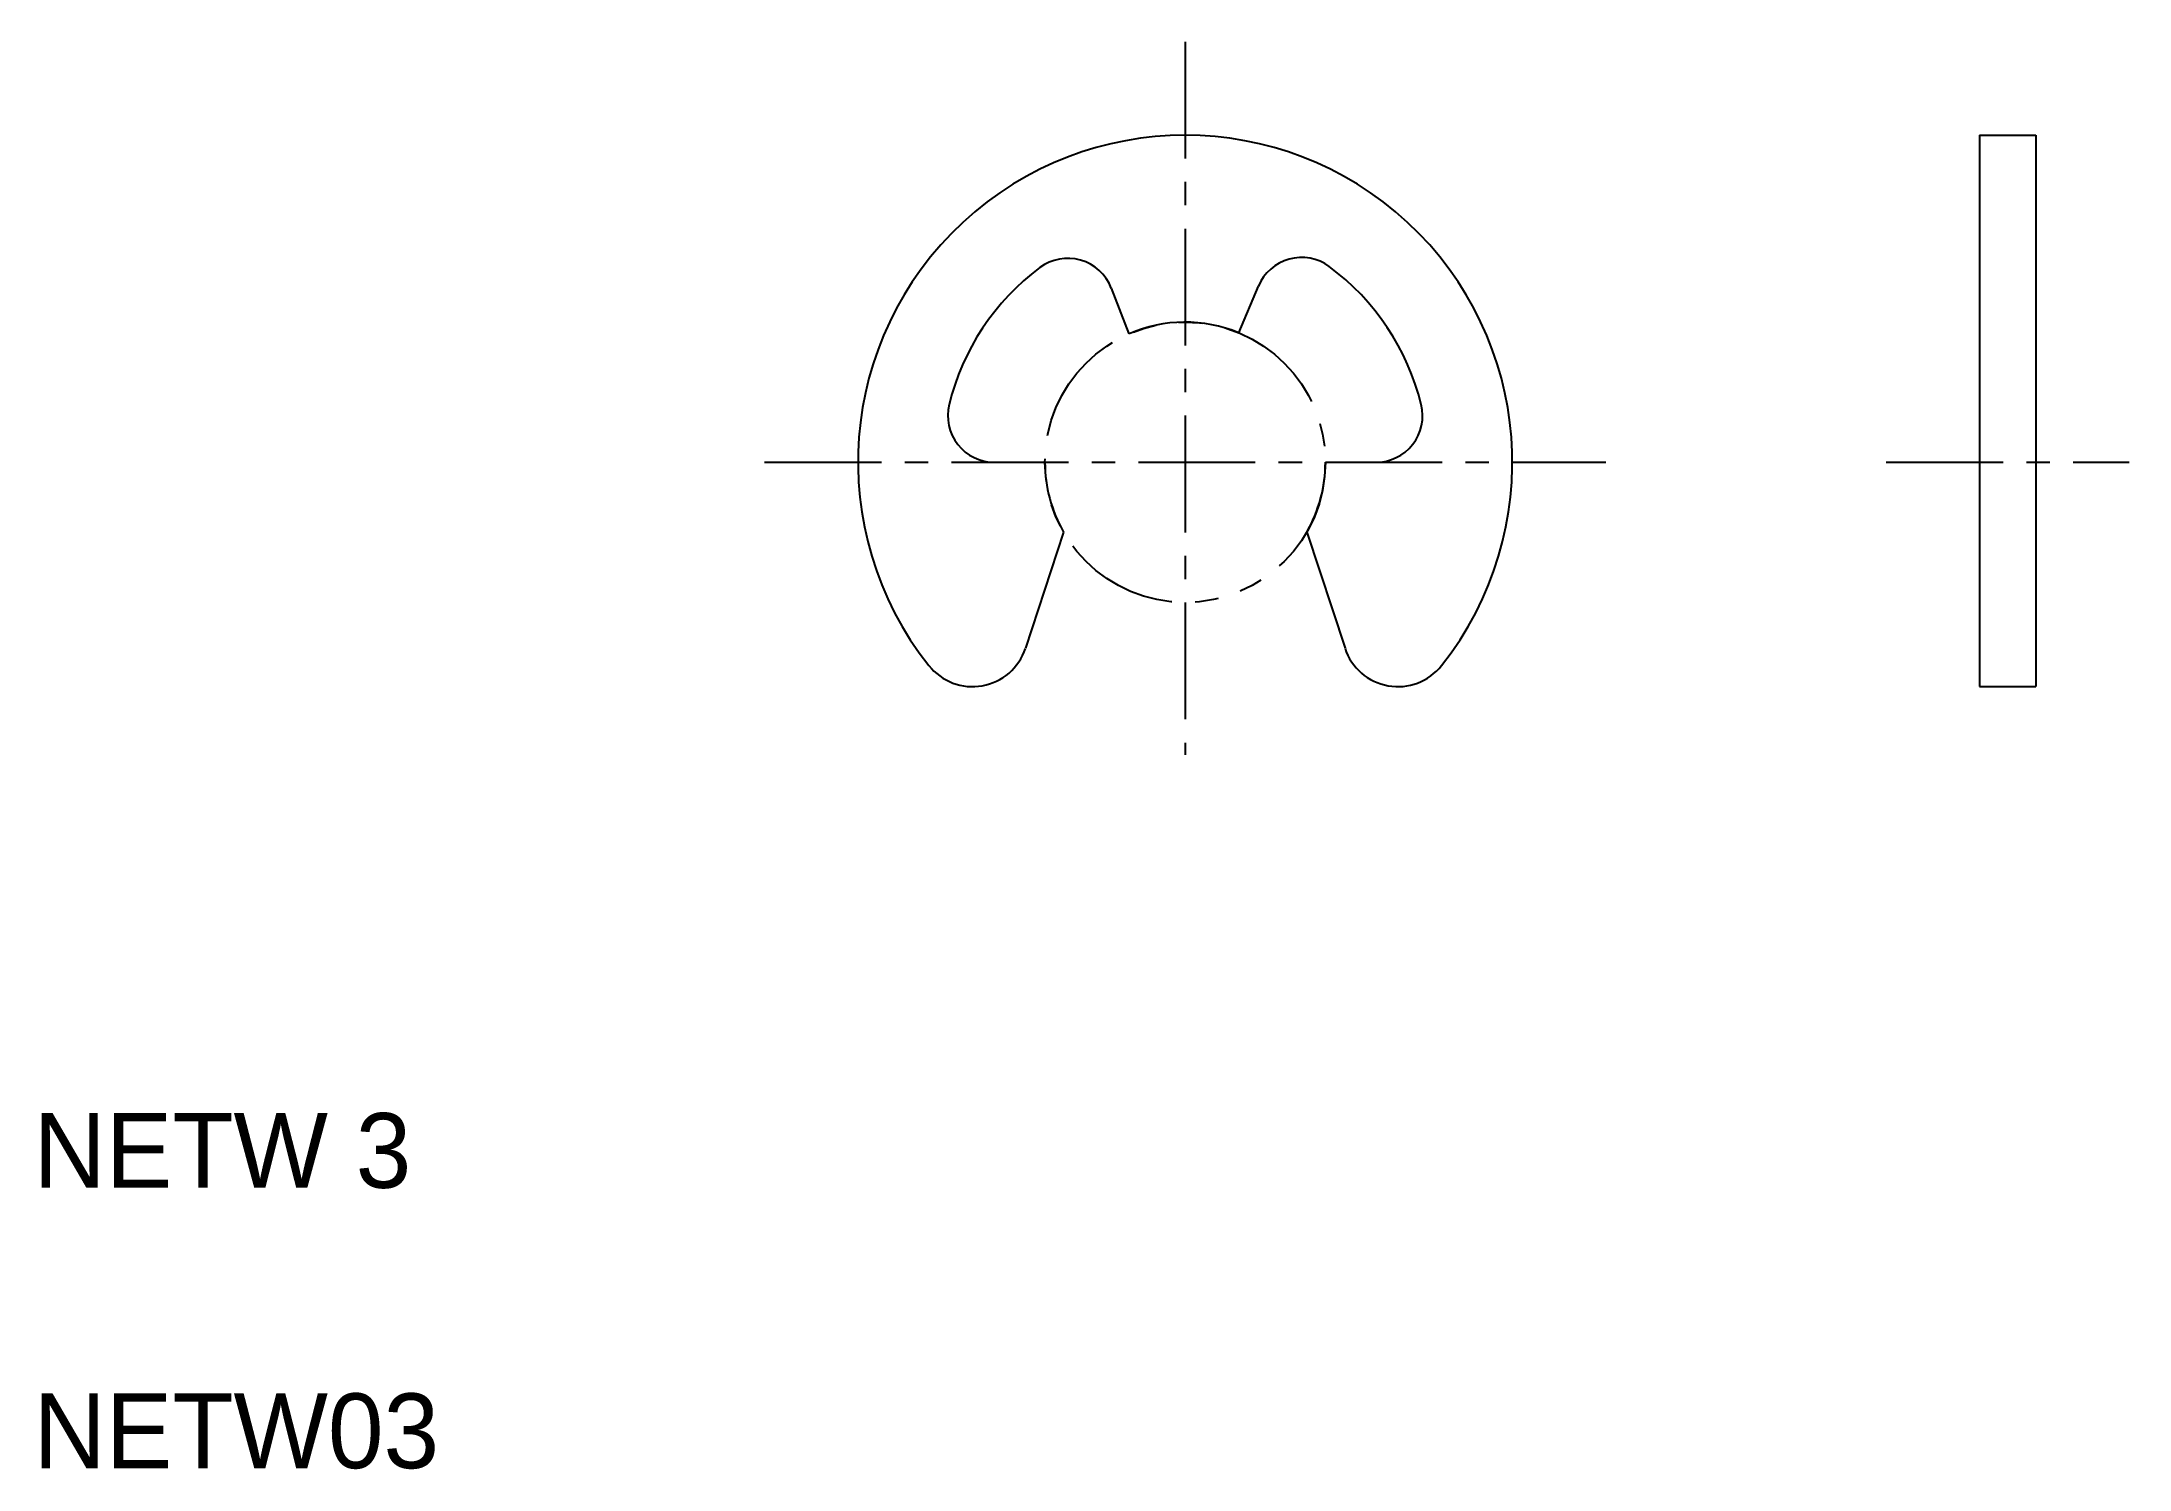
# Model space of a CAD drawing. Extents: x 2.1 to 24.4, y 2 to 17.3.
import ezdxf

# ---------------------------------------------------------------- set-up
doc = ezdxf.new("R2010")
doc.units = 0
doc.linetypes.add('CENTER', pattern=[2, 1.25, -0.25, 0.25, -0.25])
doc.linetypes.add('PHANTOM', pattern=[2.5, 1.25, -0.25, 0.25, -0.25, 0.25, -0.25])
doc.layers.get('0').update_dxf_attribs({"linetype": 'CONTINUOUS'})
doc.layers.add('CENTER', color=1, linetype='CENTER')

msp = doc.modelspace()

# ---------------------------------------------------------------- linework, layer by layer
at = {"color": 7, "linetype": 'CONTINUOUS'}
for p, q in [((22.821, 16.263), (22.821, 10.363)), ((22.821, 16.263), (23.421, 16.263)), ((23.421, 16.263), (23.421, 10.363)), ((13.721, 14.138), (13.531, 14.628)), ((14.895, 14.149), (15.105, 14.649)), ((13.626, 14.383), (13.626, 14.383)), ((13.674, 14.26), (13.674, 14.261)), ((12.282, 12.763), (12.821, 12.763)), ((15.821, 12.763), (16.361, 12.763)), ((13.021, 12.015), (12.612, 10.773)), ((15.621, 12.015), (16.031, 10.773)), ((22.821, 10.363), (23.421, 10.363))]:
    msp.add_line(p, q, dxfattribs=at)
at = {"color": 3, "linetype": 'PHANTOM'}
msp.add_circle((14.321, 12.763), 1.5, dxfattribs=at)
at = {"color": 7, "linetype": 'CONTINUOUS'}
for centre, radius, start, end in [((14.321, 12.763), 3.5, 321.5959, 218.4041), ((14.321, 12.763), 2.6, 126.759, 166.2258), ((13.065, 14.446), 0.5, 21.3136, 126.759), ((15.566, 14.455), 0.5, 53.658, 157.1903), ((14.321, 12.763), 2.6, 13.7741, 53.658), ((14.321, 12.763), 1.5, 67.5194, 113.5782), ((12.282, 13.263), 0.5, 166.2258, 270), ((16.361, 13.263), 0.5, 270, 13.7741), ((14.321, 12.763), 1.5, 180, 209.9264), ((14.321, 12.763), 1.5, 330.0736, 0), ((12.046, 10.959), 0.596, 218.4041, 341.7523), ((16.597, 10.959), 0.596, 198.2477, 321.5959)]:
    msp.add_arc(centre, radius, start, end, dxfattribs=at)
at = {"layer": 'CENTER', "color": 1, "linetype": 'CENTER'}
for p, q in [((14.321, 17.263), (14.321, 9.633)), ((9.821, 12.763), (18.821, 12.763)), ((21.821, 12.763), (24.421, 12.763))]:
    msp.add_line(p, q, dxfattribs=at)

# ---------------------------------------------------------------- texts
at = {"color": 7, "linetype": 'CONTINUOUS'}
for s, p in [('NETW 3', (2, 5)), ('NETW03', (2, 2))]:
    msp.add_text(s, height=0.8, dxfattribs=at).set_placement(p)

doc.saveas('drawing.dxf')
